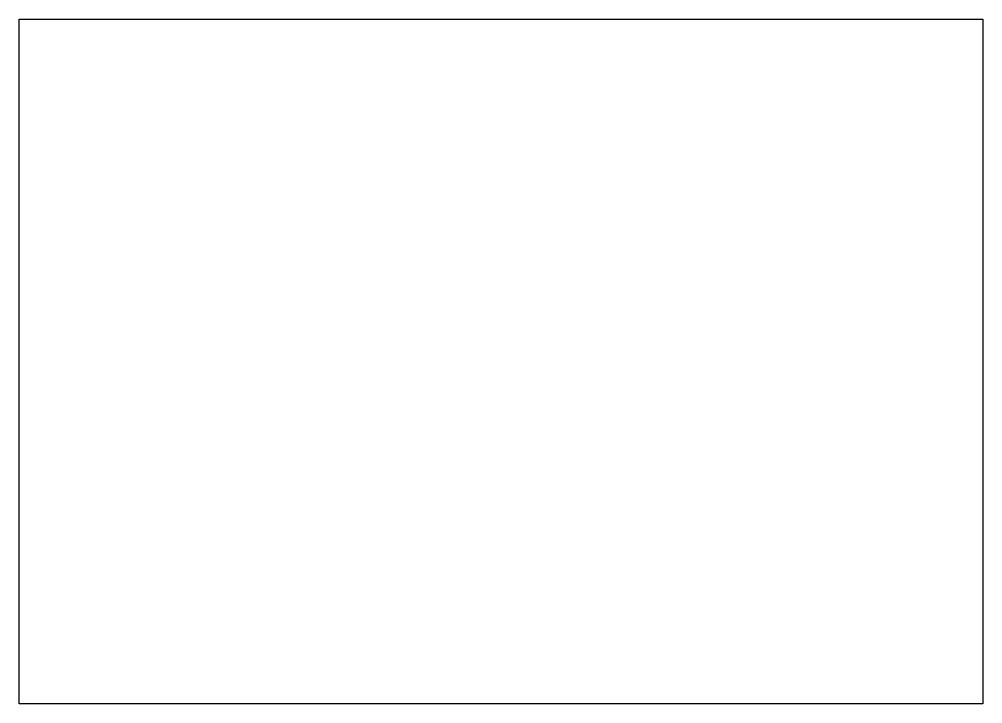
# Model space of a CAD drawing. Header units: millimetres. Extents: x 0 to 297, y -1 to 210.
import ezdxf

# ---------------------------------------------------------------- set-up
doc = ezdxf.new("R2010")
doc.units = ezdxf.units.MM
doc.layers.add('Layer1', color=30, linetype='Continuous', lineweight=30)

msp = doc.modelspace()

# ---------------------------------------------------------------- linework, layer by layer
for p, q in [((0, 0), (0, 210)), ((297, 209.05), (297, -0.95))]:
    msp.add_line(p, q)
at = {"layer": 'Layer1'}
msp.add_lwpolyline([(0, 210), (297, 210), (297, -0.95), (0, -0.95)], close=True, dxfattribs=at)

doc.saveas('drawing.dxf')
